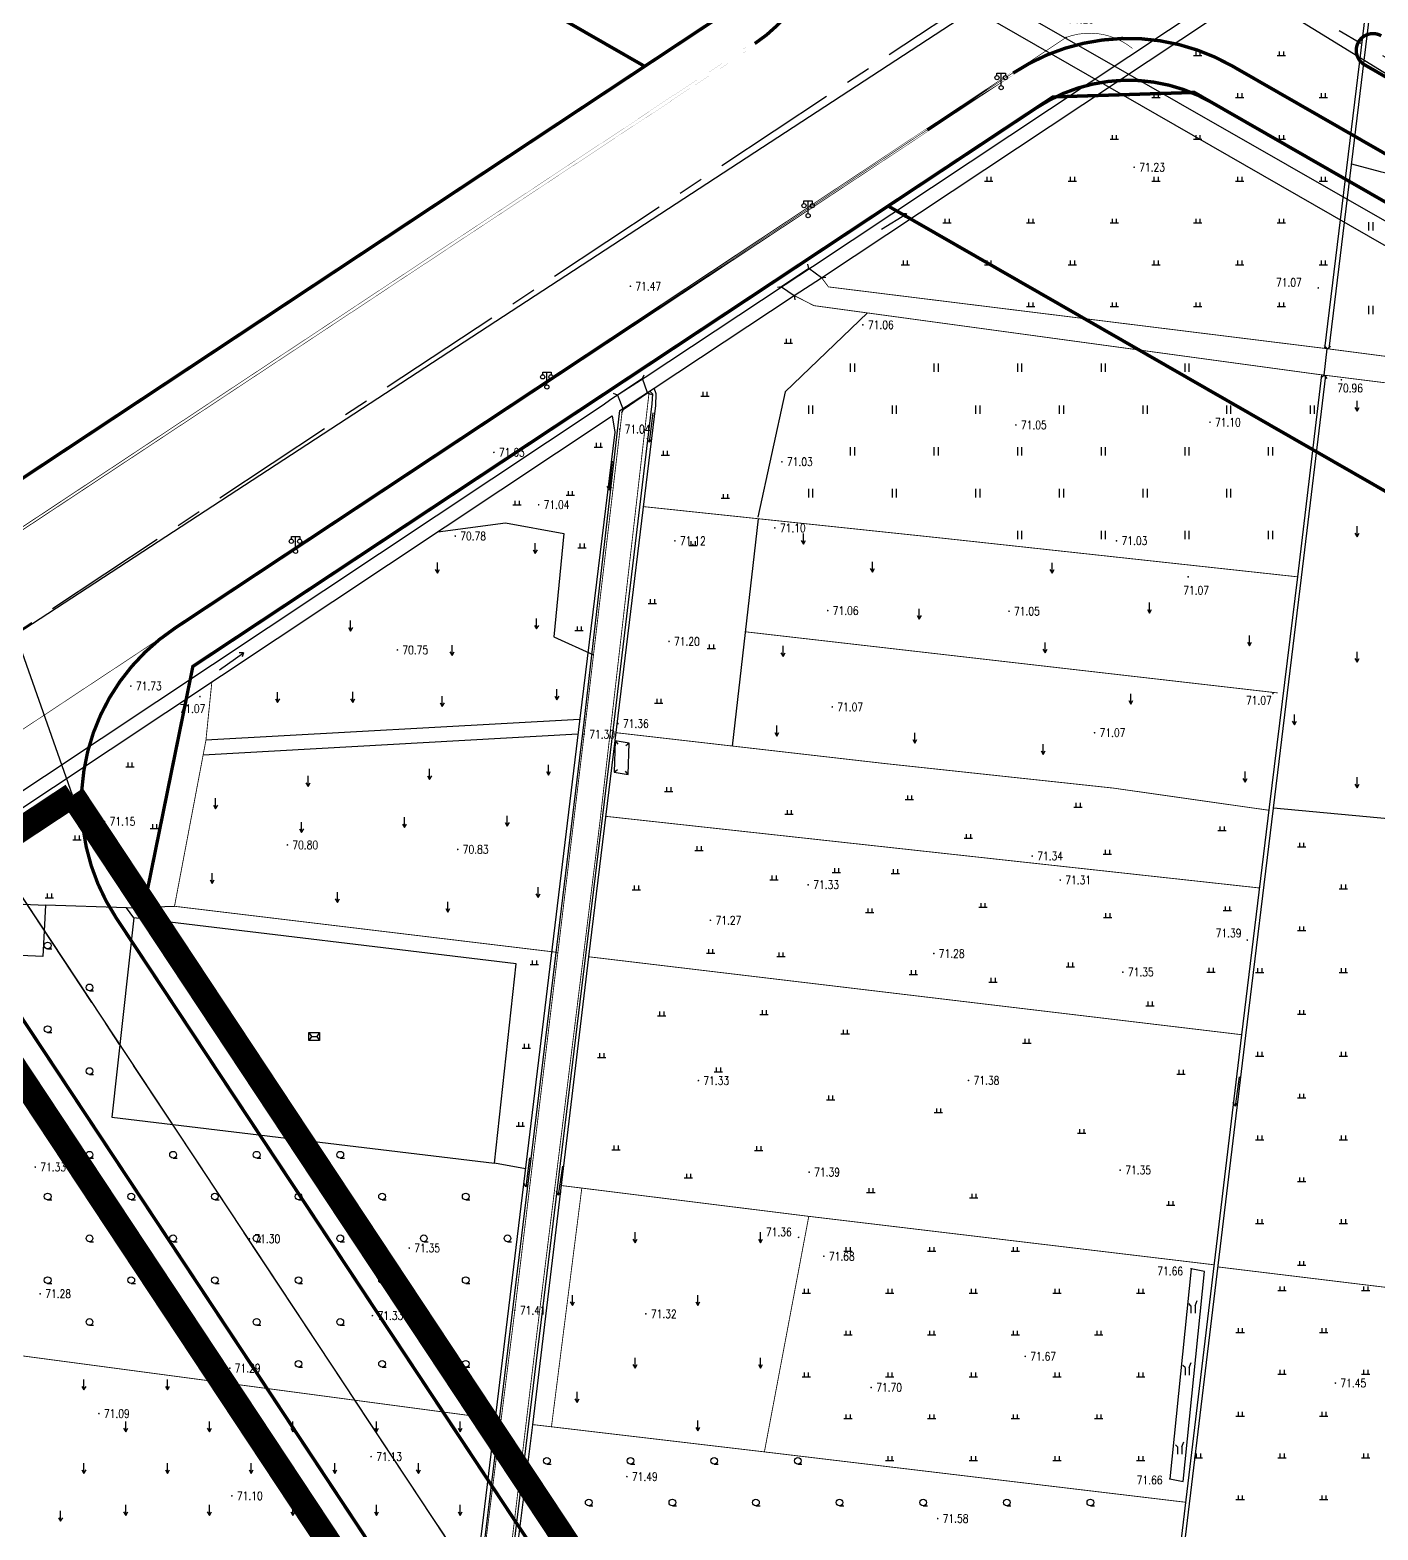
# Model space of a CAD drawing. Extents: x 10519 to 17598, y -625 to 2857.
# Drawn here: x 13263.3 to 13424.5, y 763.5 to 942.8 of the extents above; entities that cross this region are included whole.
import ezdxf
from ezdxf.enums import TextEntityAlignment as Align

# ---------------------------------------------------------------- set-up
doc = ezdxf.new("R2010")
doc.units = 0
doc.header["$MEASUREMENT"] = 0
for name, pattern in [('CENTER', [2, 1.25, -0.25, 0.25, -0.25]), ('CENTERX2', [4, 2.5, -0.5, 0.5, -0.5]), ('L94', [8, 5, -1.5, 0, -1.5])]:
    doc.linetypes.add(name, pattern=pattern)
doc.layers.get('0').update_dxf_attribs({"linetype": 'CONTINUOUS'})
for name, color, linetype in [('00000衢化东路中线', 1, 'CENTER'), ('00000道路边线', 2, 'CONTINUOUS'), ('ASSIST', 252, 'CONTINUOUS'), ('DM-坐标', 7, 'CONTINUOUS'), ('GCD', 224, 'CONTINUOUS'), ('JZD', 1, 'CONTINUOUS')]:
    doc.layers.add(name, color=color, linetype=linetype)
doc.styles.add('HZ', font='txt8.shx', dxfattribs={"width": 0.8, "bigfont": 'hz.shx'})

# ---------------------------------------------------------------- blocks, each defined once
blk = doc.blocks.new('gc097')
for p, q in [((-1, 2.9), (-1, 3.5)), ((-1, 3.5), (1, 3.5)), ((0, 0.5), (0, 3.5)), ((1, 3.5), (1, 2.9))]:
    blk.add_line(p, q)
for centre in [(-1, 2.4), (0, 0), (1, 2.4)]:
    blk.add_circle(centre, 0.5)
blk = doc.blocks.new('gc246')
for p, q in [((-0.5, 1.8), (-1, 2.3)), ((-0.5, 1.8), (-0.5, 0)), ((0.5, 1.8), (1, 3)), ((0.5, 1.8), (0.5, 0))]:
    blk.add_line(p, q)
blk = doc.blocks.new('gc119')
for p, q in [((-1, 0), (1, 0)), ((-0.5, 1), (-0.5, 0)), ((0.5, 1), (0.5, 0))]:
    blk.add_line(p, q)
blk = doc.blocks.new('gc120')
for p, q in [((-0.5, 0.87), (0, 0)), ((0, 0), (0, 2.5)), ((0, 0), (0.5, 0.87))]:
    blk.add_line(p, q)
blk = doc.blocks.new('gc121')
for p, q in [((-0.5, -1), (-0.5, 1)), ((0.5, -1), (0.5, 1))]:
    blk.add_line(p, q)
blk = doc.blocks.new('gc208')
blk.add_line((0, -0.8), (1, -0.8))
blk.add_circle((0, 0), 0.8)
blk = doc.blocks.new('gc272')
at = {"linetype": 'Continuous'}
blk.add_lwpolyline([(1.25, 0), (1.25, 0), (-1.25, 0), (-1.25, 1.9), (1.25, 1.9)], close=True, dxfattribs=at)
for points in [[(-1.25, 1.9), (-0.625, 0.95), (-1.25, 0)], [(-0.625, 0.95), (0.625, 0.95)], [(1.25, 1.9), (0.625, 0.95), (1.25, 0)]]:
    blk.add_lwpolyline(points, dxfattribs=at)
blk = doc.blocks.new('gc086')
for p, q in [((0, 0), (7, 0)), ((7, 0), (6.18, 0.57)), ((7, 0), (6.18, -0.57))]:
    blk.add_line(p, q)
blk = doc.blocks.new('GC200')
at = {"linetype": 'Continuous', "const_width": 0.2, "flags": 128}
blk.add_lwpolyline([(-0.1, 0, 1), (0.1, 0, 1)], format="xyb", close=True, dxfattribs=at)

msp = doc.modelspace()

# ---------------------------------------------------------------- linework, layer by layer
at = {"layer": '00000衢化东路中线', "color": 6, "linetype": 'CENTERX2', "ltscale": 6}
for p, q in [((13708.73, 777.09), (12594.48, 1416.01)), ((13718.78, 1173.32), (12707.89, 504.3)), ((13562.07, 386.26), (13247.57, 861.47)), ((13562.07, 386.26), (13247.57, 861.47))]:
    msp.add_line(p, q, dxfattribs=at)
at = {"layer": '00000道路边线', "const_width": 0.4}
for points in [[(12899.91, 819.65), (12967.1, 718.12), (12995.16, 712.41), (13346.83, 945.15), (13346.1, 967.73), (13224.99, 1037.18), (13346.1, 967.73), (13346.83, 945.15), (12995.16, 712.41), (12967.1, 718.12)], [(13196.98, 1018.66), (13336.78, 938.5)], [(13380.85, 937.69), (13280.61, 871.34)], [(13380.85, 937.69), (13370.58, 930.89)]]:
    msp.add_lwpolyline(points, close=True, dxfattribs=at)
for points in [[(13357.33, 951.29, 0.344901), (13348.97, 971.85), (13234.99, 1037.21), (13348.97, 971.85, -0.558152), (13349.95, 941.22), (12998.55, 708.66), (13349.95, 941.22, 0.558152), (13348.97, 971.85), (13341, 976.42), (13348.97, 971.85)], [(13407.08, 938.53, 0.283572), (13380.85, 937.69, -0.283572), (13407.08, 938.53), (13666.31, 789.88, -0.558152), (13667.29, 759.25), (13444.14, 611.57, -0.414214), (13419.19, 616.64), (13273.56, 836.7), (13406.28, 636.16)], [(13424.89, 942.15, 1.00001), (13422.9, 938.68), (13675.14, 794.04)], [(13404.6, 934.19, 0.283572), (13383.61, 933.52), (13373.3, 926.7)], [(13391.28, 629.83), (13260.21, 827.87, 0.414214), (13225.57, 834.92, -0.414214), (13260.21, 827.87, 0.414214), (13225.57, 834.92, -0.414214), (13260.21, 827.87, 0.414214), (13225.57, 834.92, -0.414214), (13260.21, 827.87)], [(13257.01, 825.46), (13404.72, 602.27), (13401.9, 588.41), (13174.24, 437.74, -0.414214), (13149.3, 442.82), (13006, 659.34), (13011.71, 687.39), (13228.96, 831.17), (13257.01, 825.46), (13228.96, 831.17), (13117.1, 757.14), (13228.96, 831.17), (13257.01, 825.46), (13228.96, 831.17), (13011.71, 687.39), (13006, 659.34), (13126.9, 476.67)], [(13364.07, 670.93), (13260.21, 827.87), (13405.85, 607.81, -0.414214), (13400.77, 582.87), (13173.11, 432.2, -0.414214), (13148.17, 437.28), (13002.53, 657.33), (13119.43, 480.7)]]:
    msp.add_lwpolyline(points, format="xyb", dxfattribs=at)
for points in [[(13277.03, 838.7), (13282.74, 866.76), (13385.61, 934.84), (13402.52, 935.38), (13666.5, 784.01), (13667.14, 763.95), (13438.59, 612.69), (13424.73, 615.51), (13277.03, 838.7), (13282.74, 866.76), (13385.61, 934.84), (13282.74, 866.76), (13277.03, 838.7), (13413.74, 632.12)], [(13912.62, 608.3), (13365.9, 921.8)], [(13359.28, 670.93), (13257.01, 825.46), (13228.96, 831.17), (13011.71, 687.39), (13006, 659.34), (13011.71, 687.39), (13228.96, 831.17), (13257.01, 825.46), (13392.07, 621.38)]]:
    msp.add_lwpolyline(points, dxfattribs=at)
msp.add_lwpolyline([(13273.56, 836.7, -0.414214), (13280.61, 871.34, 0.414214)], format="xyb", close=True, dxfattribs=at)
at = {"layer": 'ASSIST', "color": 252}
for p, q in [((13356.4, 914.34), (13356.31, 914.83)), ((13357.94, 913.23), (13358.44, 913.31)), ((13353.16, 912.14), (13352.67, 912.05)), ((13354.67, 911.09), (13354.76, 910.6)), ((13418.42, 904.74), (13418.11, 905.13)), ((13418.42, 904.74), (13418.81, 905.05)), ((13336.5, 901.18), (13336.71, 901.63)), ((13418.07, 901.58), (13417.68, 901.26)), ((13418.07, 901.58), (13418.38, 901.19)), ((13333.51, 899.19), (13333.05, 899.39)), ((13337.13, 899.46), (13337.59, 899.25)), ((13334.19, 897.48), (13333.99, 897.02)), ((13333.26, 857.84), (13333.57, 857.46)), ((13334.92, 857.58), (13334.54, 857.26)), ((13333.14, 854.11), (13333.52, 854.43)), ((13334.8, 853.85), (13334.49, 854.23))]:
    msp.add_line(p, q, dxfattribs=at)
for points, elevation in [([(13468.35, 988.46), (13453.44, 978.54), (13434.12, 965.77), (13418.31, 955.33), (13356.86, 914.53), (13353.59, 912.39), (13336.83, 901.31), (13332.73, 898.65), (13331.82, 898.01), (13244.96, 840.32), (13229.32, 830.12), (13192.21, 805.3), (13189.96, 803.82)], 71.21), ([(13333.81, 897.36), (13337.91, 900.01), (13354.67, 911.09), (13357.94, 913.23)], 71.36), ([(13298.04, 568.1), (13305.35, 628.8), (13310.13, 667.94), (13321.58, 761.4), (13323.41, 776.1), (13330.12, 832.04), (13333.46, 859.53), (13338.13, 897.96), (13338.17, 899.36), (13337.91, 900.01)], 71.09), ([(13189.96, 801.81), (13193.29, 804), (13230.41, 828.82), (13246.04, 839.03), (13332.9, 896.71)], 71.36), ([(13332.9, 896.71), (13333.23, 894.77), (13329.02, 860.54), (13316, 752.81), (13310.89, 709.99), (13294.14, 573.3)], 71.36), ([(13294.67, 573.16), (13301.71, 632.39), (13311.26, 710.13), (13316.5, 752.78), (13329.54, 860.09), (13333.81, 897.36)], 71.36)]:
    msp.add_lwpolyline(points, dxfattribs=dict(at, elevation=elevation))
at = {"layer": 'ASSIST', "color": 252, "flags": 128}
for points in [[(13247.56, 861.47), (13247.56, 861.47), (13394, 957), (13947, 617), (13562, 386)], [(13353.16, 912.14), (13354.67, 911.09), (13357.94, 913.23), (13356.4, 914.34)], [(13333.51, 899.19), (13334.19, 897.48), (13337.13, 899.46), (13336.5, 901.18)], [(13334.92, 857.58), (13333.26, 857.84), (13333.14, 854.11), (13334.8, 853.85)], [(13253.09, 832.58), (13253.41, 838.72), (13265.11, 838.23), (13264.79, 832.08)], [(13265.11, 838.23), (13265.11, 838.23), (13265.11, 838.23)], [(13275.67, 836.69), (13273.06, 812.87), (13318.81, 807.37), (13321.41, 831.19)], [(13403.74, 794.42), (13402.13, 794.74), (13399.59, 769.62), (13401.19, 769.3)]]:
    msp.add_lwpolyline(points, close=True, dxfattribs=at)
at = {"layer": 'ASSIST', "color": 252}
for points in [[(13357.94, 913.23), (13424.34, 957.28)], [(13424.34, 957.28), (13424.32, 955.85), (13418.1, 904.78)], [(13418.65, 904.71), (13424.86, 955.98), (13424.74, 957.54)], [(13368.89, 492.87), (13369.83, 501.33), (13381.77, 600.18), (13392.04, 684.62), (13395.74, 714.42), (13396.77, 723.56), (13408.67, 822.63), (13411.99, 849.81), (13415.36, 877.37), (13418.27, 901.55)], [(13417.72, 901.62), (13414.85, 877.47), (13411.48, 849.91), (13408.16, 822.73), (13395.22, 714.52), (13369.1, 499.79)], [(13337.41, 899.67), (13337.7, 899.36), (13337.64, 898.15), (13333.02, 859.43), (13321.08, 761.46), (13304.89, 628.95), (13297.62, 568.19)], [(13275.67, 836.69), (13275.67, 836.69), (13274.81, 837.91), (13265.11, 838.23)], [(13322.51, 806.69), (13318.81, 807.37)]]:
    msp.add_lwpolyline(points, dxfattribs=at)
at = {"layer": 'ASSIST', "color": 252, "flags": 128}
for points in [[(13374.23, 949.28), (13663.32, 784.02)], [(13373.04, 947.14), (13661.77, 781.39)], [(13357.94, 913.23), (13356.4, 914.34)], [(13353.16, 912.14), (13354.67, 911.09)], [(13418.07, 901.58), (13418.42, 904.74)], [(13337.13, 899.46), (13336.5, 901.18)], [(13333.51, 899.19), (13334.19, 897.48)], [(13350.35, 884.41), (13347.24, 857.24)], [(13329, 860.43), (13284.3, 857.93)], [(13328.79, 858.66), (13283.96, 856.14)], [(13492.86, 842.27), (13412.01, 849.81)], [(13265.11, 838.23), (13265.11, 838.23)]]:
    msp.add_lwpolyline(points, dxfattribs=at)
at = {"layer": 'ASSIST', "color": 252, "const_width": 0.075, "elevation": 71.19, "flags": 128}
msp.add_lwpolyline([(13395.12, 940.64, 0.266599), (13387.2, 941.96), (13377.97, 935.82), (13341.79, 911.82), (13302.82, 886), (13227.82, 836.35), (13197.49, 816.38)], format="xyb", dxfattribs=at)
at = {"layer": 'ASSIST', "color": 252, "flags": 128}
for points, elevation in [([(13421.34, 926.85), (13424.75, 925.94), (13499.33, 909.04), (13500.91, 908.85), (13500.92, 908.85)], 70.98), ([(13363.45, 909.01), (13353.57, 899.57), (13350.33, 884.61)], 71.06), ([(13312.02, 882.84), (13320.12, 883.94), (13327.13, 882.64), (13325.93, 870.29), (13330.66, 868.13)], 71.08), ([(13274.81, 837.91), (13280.54, 838.08)], 71.05)]:
    msp.add_lwpolyline(points, dxfattribs=dict(at, elevation=elevation))
at = {"layer": 'ASSIST', "color": 252, "const_width": 0.1, "flags": 128}
for points in [[(13499.82, 894.14), (13418.1, 904.78), (13358.76, 912.13), (13357.94, 913.23)], [(13354.67, 911.09), (13357.03, 909.89), (13417.03, 901.71), (13499.56, 891.37)], [(13337.32, 899.62), (13331.44, 848.26), (13323.96, 787.62), (13311.76, 685.98), (13297.47, 568.43)], [(13334.12, 897.52), (13329.54, 858.65), (13321.25, 789.78), (13316.1, 748.78), (13311.28, 709.01), (13301.86, 631.69), (13294.81, 572.79)], [(13336.66, 885.86), (13372.3, 882.1), (13414.85, 877.47)], [(13333.38, 858.83), (13365.46, 855.15), (13392.83, 852.21), (13411.44, 849.56)], [(13410.3, 840.27), (13332.16, 848.83)], [(13280.54, 838.08), (13326.4, 832.56)], [(13408.16, 822.73), (13330.12, 832.04)], [(13326.84, 804.69), (13356.58, 800.99), (13404.87, 795.22)], [(13323.42, 776.11), (13351.1, 772.85), (13401.47, 766.83)]]:
    msp.add_lwpolyline(points, dxfattribs=at)
for points, elevation in [([(13412.48, 863.59), (13348.8, 870.9)], 71.31), ([(13285.01, 864.91), (13284.3, 857.93), (13280.54, 838.08)], 71.12), ([(13325.63, 775.85), (13329.26, 804.39)], 71.47), ([(13356.41, 801.01), (13351.1, 772.85)], 71.6), ([(13405.36, 794.96), (13485.98, 785.17)], 71.45)]:
    msp.add_lwpolyline(points, dxfattribs=dict(at, elevation=elevation))
at = {"layer": 'ASSIST', "color": 252, "const_width": 0.1}
msp.add_lwpolyline([(13240.37, 787.24), (13240.59, 787.23), (13240.59, 787.23), (13318.07, 776.9), (13318.91, 776.86)], dxfattribs=at)
at = {"layer": 'DM-坐标', "linetype": 'ByBlock'}
msp.add_lwpolyline([(13268.34, 851.36), (13258.32, 879.66)], dxfattribs=at)
at = {"layer": 'JZD', "linetype": 'L94', "ltscale": 2, "flags": 128}
msp.add_lwpolyline([(13268.34, 851.36, 3, 3, 0), (13248.54, 838.27, 3, 3, 0), (13558.91, 369.28, 3, 3, 0), (13611.24, 387.46, 3, 3, 0.033868), (13652.96, 405.2, 3, 3, 0), (13913.06, 532.44, 3, 3, 0), (13894.6, 572.84, 3, 3, 0), (13860.14, 593.14, 3, 3, 0), (13886.5, 637.91, 3, 3, 0.035272), (13890.89, 646.74, 3, 3, 0), (13896.13, 659.44, 3, 3, 0), (13836.59, 844.12, 3, 3, 0), (13693.23, 768.68, 3, 3, 0), (13683.08, 774.5, 3, 3, 0), (13430.04, 607.03, 3, 3, 0), (13268.34, 851.36, 0, 0, 0)], format="xyseb", dxfattribs=at)

# ---------------------------------------------------------------- block references
at = {"layer": 'ASSIST', "color": 252}
ref = msp.add_blockref('GC200', (13387.2, 941.96, 71.28), dxfattribs=dict(at, xscale=0.5, yscale=0.5, zscale=0.5))
ref.add_attrib('height', '71.28', dxfattribs={"layer": 'GCD', "linetype": 'Continuous', "height": 1, "style": 'HZ', "width": 0.8}).set_placement((13387.45, 944.17, 71.28), align=Align.MIDDLE_LEFT)
at = {"layer": 'ASSIST', "color": 252, "xscale": 0.5, "yscale": 0.5}
for name, p in [('gc119', (13402.94, 939.78)), ('gc119', (13412.94, 939.78)), ('gc097', (13379.42, 935.95, 71.45)), ('gc119', (13397.94, 934.78)), ('gc119', (13407.94, 934.78)), ('gc119', (13417.94, 934.78)), ('gc119', (13392.94, 929.78)), ('gc119', (13402.94, 929.78)), ('gc119', (13412.94, 929.78)), ('gc119', (13377.94, 924.78)), ('gc119', (13387.94, 924.78)), ('gc119', (13397.94, 924.78)), ('gc119', (13407.94, 924.78)), ('gc119', (13417.94, 924.78)), ('gc097', (13356.33, 920.65, 71.41)), ('gc119', (13372.94, 919.78)), ('gc119', (13382.94, 919.78)), ('gc119', (13392.94, 919.78)), ('gc119', (13402.94, 919.78)), ('gc119', (13412.94, 919.78)), ('gc121', (13423.65, 919.36)), ('gc119', (13367.94, 914.78)), ('gc119', (13377.94, 914.78)), ('gc119', (13387.94, 914.78)), ('gc119', (13397.94, 914.78)), ('gc119', (13407.94, 914.78)), ('gc119', (13417.94, 914.78)), ('gc119', (13382.94, 909.78)), ('gc119', (13392.94, 909.78)), ('gc119', (13402.94, 909.78)), ('gc119', (13412.94, 909.78)), ('gc121', (13423.65, 909.36)), ('gc119', (13353.96, 905.42)), ('gc121', (13361.66, 902.47)), ('gc121', (13371.66, 902.47)), ('gc121', (13381.66, 902.47)), ('gc121', (13391.66, 902.47)), ('gc121', (13401.66, 902.47)), ('gc097', (13325.08, 900.17, 71.53)), ('gc119', (13343.98, 899.07)), ('gc120', (13421.99, 897.26)), ('gc121', (13356.66, 897.47)), ('gc121', (13366.66, 897.47)), ('gc121', (13376.66, 897.47)), ('gc121', (13386.66, 897.47)), ('gc121', (13396.66, 897.47)), ('gc121', (13406.66, 897.47)), ('gc121', (13416.66, 897.47)), ('gc119', (13331.24, 892.97)), ('gc119', (13339.24, 892.03)), ('gc121', (13361.66, 892.47)), ('gc121', (13371.66, 892.47)), ('gc121', (13381.66, 892.47)), ('gc121', (13391.66, 892.47)), ('gc121', (13401.66, 892.47)), ('gc121', (13411.66, 892.47)), ('gc119', (13327.87, 887.22)), ('gc121', (13356.66, 887.47)), ('gc121', (13366.66, 887.47)), ('gc121', (13376.66, 887.47)), ('gc121', (13386.66, 887.47)), ('gc121', (13396.66, 887.47)), ('gc121', (13406.66, 887.47)), ('gc119', (13321.5, 886.07)), ('gc119', (13346.43, 886.86)), ('gc120', (13355.76, 881.39)), ('gc121', (13381.66, 882.47)), ('gc121', (13391.66, 882.47)), ('gc121', (13401.66, 882.47)), ('gc121', (13411.66, 882.47)), ('gc120', (13421.99, 882.26)), ('gc097', (13295.02, 880.52, 71.62)), ('gc120', (13323.7, 880.26)), ('gc119', (13329.28, 880.94)), ('gc119', (13342.55, 881.22)), ('gc120', (13311.98, 877.92)), ('gc120', (13364.02, 878.01)), ('gc120', (13385.51, 877.9)), ('gc119', (13337.69, 874.28)), ('gc120', (13369.63, 872.4)), ('gc120', (13397.16, 873.14)), ('gc120', (13301.61, 870.98)), ('gc120', (13323.86, 871.23)), ('gc119', (13328.94, 871.04)), ('gc120', (13409.12, 869.22)), ('gc120', (13313.74, 868.05)), ('gc119', (13344.76, 868.88)), ('gc120', (13353.33, 867.95)), ('gc120', (13384.67, 868.38)), ('gc120', (13421.99, 867.26)), ('gc120', (13292.88, 862.44)), ('gc120', (13301.86, 862.45)), ('gc120', (13312.57, 861.95)), ('gc120', (13326.29, 862.78)), ('gc119', (13338.47, 862.38)), ('gc120', (13394.94, 862.24)), ('gc120', (13414.49, 859.76)), ('gc120', (13352.59, 858.43)), ('gc120', (13369.1, 857.58)), ('gc120', (13384.45, 856.21)), ('gc119', (13275.2, 854.77)), ('gc120', (13296.51, 852.41)), ('gc120', (13311.06, 853.25)), ('gc120', (13325.28, 853.75)), ('gc120', (13408.59, 852.93)), ('gc119', (13339.65, 851.81)), ('gc120', (13421.99, 852.26)), ('gc120', (13285.46, 849.74)), ('gc119', (13368.45, 850.84)), ('gc119', (13388.61, 849.93)), ('gc120', (13308.05, 847.48)), ('gc120', (13320.35, 847.65)), ('gc119', (13354.06, 849.08)), ('gc119', (13268.88, 846.03)), ('gc119', (13278.15, 847.39)), ('gc120', (13295.75, 846.9)), ('gc119', (13375.49, 846.21)), ('gc119', (13405.83, 847.12)), ('gc119', (13343.28, 844.76)), ('gc119', (13392.13, 844.32)), ('gc119', (13415.35, 845.17)), ('gc119', (13275.47, 841.37)), ('gc120', (13285.05, 840.79)), ('gc119', (13352.24, 841.25)), ('gc119', (13359.72, 842.12)), ('gc119', (13366.77, 842.01)), ('gc119', (13265.57, 839.09)), ('gc120', (13300.02, 838.53)), ('gc120', (13324.03, 839.12)), ('gc119', (13335.79, 840.05)), ('gc119', (13420.35, 840.17)), ('gc120', (13313.24, 837.36)), ('gc119', (13363.71, 837.33)), ('gc119', (13377.23, 837.96)), ('gc119', (13406.48, 837.56)), ('gc119', (13392.15, 836.75)), ('gc119', (13415.35, 835.17)), ('gc208', (13265.37, 833.38)), ('gc119', (13344.66, 832.47)), ('gc119', (13353.07, 832.07)), ('gc119', (13323.59, 831.1)), ('gc119', (13368.91, 829.93)), ('gc119', (13387.69, 830.86)), ('gc119', (13404.52, 830.22)), ('gc119', (13410.35, 830.17)), ('gc119', (13420.35, 830.17)), ('gc208', (13270.37, 828.38)), ('gc119', (13378.45, 829.01)), ('gc119', (13338.82, 825)), ('gc119', (13351.07, 825.15)), ('gc119', (13397.23, 826.18)), ('gc119', (13415.35, 825.17)), ('gc208', (13265.37, 823.38)), ('gc119', (13360.76, 822.82)), ('gc272', (13297.24, 822.03)), ('gc119', (13322.63, 821.12)), ('gc119', (13382.49, 821.72)), ('gc119', (13331.64, 820)), ('gc119', (13410.35, 820.17)), ('gc119', (13420.35, 820.17)), ('gc208', (13270.37, 818.38)), ('gc119', (13345.6, 818.3)), ('gc119', (13400.94, 818.01)), ('gc119', (13359.01, 814.94)), ('gc119', (13415.35, 815.17)), ('gc208', (13265.37, 813.38)), ('gc119', (13371.92, 813.41)), ('gc119', (13321.92, 811.78)), ('gc119', (13389.06, 810.94)), ('gc119', (13410.35, 810.17)), ('gc119', (13420.35, 810.17)), ('gc119', (13333.35, 808.97)), ('gc119', (13350.41, 808.89)), ('gc208', (13270.37, 808.38)), ('gc208', (13280.37, 808.38)), ('gc208', (13290.37, 808.38)), ('gc208', (13300.37, 808.38)), ('gc119', (13342.02, 805.61)), ('gc119', (13415.35, 805.17)), ('gc208', (13265.37, 803.38)), ('gc208', (13275.37, 803.38)), ('gc208', (13285.37, 803.38)), ('gc208', (13295.37, 803.38)), ('gc208', (13305.37, 803.38)), ('gc208', (13315.37, 803.38)), ('gc119', (13363.83, 803.87)), ('gc119', (13376.15, 803.21)), ('gc119', (13399.7, 802.33)), ('gc119', (13410.35, 800.17)), ('gc119', (13420.35, 800.17)), ('gc208', (13270.37, 798.38)), ('gc208', (13280.37, 798.38)), ('gc208', (13290.37, 798.38)), ('gc208', (13300.37, 798.38)), ('gc208', (13310.37, 798.38)), ('gc208', (13320.37, 798.38)), ('gc120', (13335.63, 797.85)), ('gc120', (13350.63, 797.85)), ('gc119', (13361.1, 796.83)), ('gc119', (13371.1, 796.83)), ('gc119', (13381.1, 796.83)), ('gc119', (13415.35, 795.17)), ('gc208', (13265.37, 793.38)), ('gc208', (13275.37, 793.38)), ('gc208', (13285.37, 793.38)), ('gc208', (13295.37, 793.38)), ('gc208', (13305.37, 793.38)), ('gc208', (13315.37, 793.38)), ('gc120', (13328.13, 790.35)), ('gc120', (13343.13, 790.35)), ('gc119', (13356.1, 791.83)), ('gc119', (13366.1, 791.83)), ('gc119', (13376.1, 791.83)), ('gc119', (13386.1, 791.83)), ('gc119', (13396.1, 791.83)), ('gc246', (13402.37, 789.43)), ('gc119', (13413.01, 792.14)), ('gc119', (13423.01, 792.14)), ('gc208', (13270.37, 788.38)), ('gc208', (13280.37, 788.38)), ('gc208', (13290.37, 788.38)), ('gc208', (13300.37, 788.38)), ('gc208', (13310.37, 788.38)), ('gc119', (13361.1, 786.83)), ('gc119', (13371.1, 786.83)), ('gc119', (13381.1, 786.83)), ('gc119', (13391.1, 786.83)), ('gc119', (13408.01, 787.14)), ('gc119', (13418.01, 787.14)), ('gc208', (13285.37, 783.38)), ('gc208', (13295.37, 783.38)), ('gc208', (13305.37, 783.38)), ('gc208', (13315.37, 783.38)), ('gc120', (13335.63, 782.85)), ('gc120', (13350.63, 782.85)), ('gc119', (13356.1, 781.83)), ('gc119', (13366.1, 781.83)), ('gc119', (13376.1, 781.83)), ('gc119', (13386.1, 781.83)), ('gc119', (13396.1, 781.83)), ('gc246', (13401.66, 782.02)), ('gc119', (13413.01, 782.14)), ('gc119', (13423.01, 782.14)), ('gc120', (13269.71, 780.25)), ('gc120', (13279.71, 780.25)), ('gc120', (13328.69, 778.76)), ('gc120', (13343.13, 775.35)), ('gc119', (13361.1, 776.83)), ('gc119', (13371.1, 776.83)), ('gc119', (13381.1, 776.83)), ('gc119', (13391.1, 776.83)), ('gc119', (13408.01, 777.14)), ('gc119', (13418.01, 777.14)), ('gc120', (13274.71, 775.25)), ('gc120', (13284.71, 775.25)), ('gc120', (13294.71, 775.25)), ('gc120', (13304.71, 775.25)), ('gc120', (13314.71, 775.25)), ('gc246', (13400.78, 772.56)), ('gc120', (13269.71, 770.25)), ('gc120', (13279.71, 770.25)), ('gc120', (13289.71, 770.25)), ('gc120', (13299.71, 770.25)), ('gc120', (13309.71, 770.25)), ('gc208', (13325.09, 771.79)), ('gc208', (13335.09, 771.79)), ('gc208', (13345.09, 771.79)), ('gc208', (13355.09, 771.79)), ('gc119', (13366.1, 771.83)), ('gc119', (13376.1, 771.83)), ('gc119', (13386.1, 771.83)), ('gc119', (13396.1, 771.83)), ('gc119', (13403.01, 772.14)), ('gc119', (13413.01, 772.14)), ('gc119', (13423.01, 772.14)), ('gc119', (13408.01, 767.14)), ('gc119', (13418.01, 767.14)), ('gc120', (13266.92, 764.55)), ('gc120', (13274.71, 765.25)), ('gc120', (13284.71, 765.25)), ('gc120', (13294.71, 765.25)), ('gc120', (13304.71, 765.25)), ('gc120', (13314.71, 765.25)), ('gc208', (13330.09, 766.79)), ('gc208', (13340.09, 766.79)), ('gc208', (13350.09, 766.79)), ('gc208', (13360.09, 766.79)), ('gc208', (13370.09, 766.79)), ('gc208', (13380.09, 766.79)), ('gc208', (13390.09, 766.79))]:
    msp.add_blockref(name, p, dxfattribs=at)
at = {"layer": 'ASSIST', "color": 252}
ref = msp.add_blockref('GC200', (13395.33, 926.43, 71.22), dxfattribs=dict(at, xscale=0.5, yscale=0.5, zscale=0.5))
ref.add_attrib('height', '71.23', dxfattribs={"layer": 'GCD', "linetype": 'Continuous', "height": 1, "style": 'HZ', "width": 0.8}).set_placement((13395.93, 926.43, 71.22), align=Align.MIDDLE_LEFT)
at = {"layer": 'ASSIST', "color": 252, "yscale": 0.5, "zscale": 0.5}
for p, xscale, rotation in [((13365.09, 919.04), 0.4999999999090138, 31.38715288100909), ((13337.75, 897.06), 0.4999999997864603, 263.1074483965106), ((13332.89, 891.31), 0.4999999998797265, 263.8806692152918), ((13285.93, 866.36), 0.500000000100247, 35.3460441357827), ((13407.87, 817.67), 0.5000000001774237, 262.4006231594661), ((13323, 808.01), 0.5000000002223806, 262.8820017622249), ((13326.95, 807.02), 0.4999999999461995, 261.5942210491792)]:
    msp.add_blockref('gc086', p, dxfattribs=dict(at, xscale=xscale, rotation=rotation))
at = {"layer": 'ASSIST', "color": 252}
ref = msp.add_blockref('GC200', (13417.35, 912.01, 71.06), dxfattribs=dict(at, xscale=0.5, yscale=0.5, zscale=0.5))
ref.add_attrib('height', '71.07', dxfattribs={"layer": 'GCD', "linetype": 'Continuous', "height": 1, "style": 'HZ', "width": 0.8}).set_placement((13412.3, 912.66, 71.06), align=Align.MIDDLE_LEFT)
ref = msp.add_blockref('GC200', (13335.07, 912.21, 71.47), dxfattribs=dict(at, xscale=0.5, yscale=0.5, zscale=0.5))
ref.add_attrib('height', '71.47', dxfattribs={"layer": 'GCD', "linetype": 'Continuous', "height": 1, "style": 'HZ', "width": 0.8}).set_placement((13335.67, 912.21, 71.47), align=Align.MIDDLE_LEFT)
ref = msp.add_blockref('GC200', (13362.88, 907.59, 71.06), dxfattribs=dict(at, xscale=0.5, yscale=0.5, zscale=0.5))
ref.add_attrib('height', '71.06', dxfattribs={"layer": 'GCD', "linetype": 'Continuous', "height": 1, "style": 'HZ', "width": 0.8}).set_placement((13363.48, 907.59, 71.06), align=Align.MIDDLE_LEFT)
ref = msp.add_blockref('GC200', (13420.11, 901.03, 70.95), dxfattribs=dict(at, xscale=0.5, yscale=0.5, zscale=0.5))
ref.add_attrib('height', '70.96', dxfattribs={"layer": 'GCD', "linetype": 'Continuous', "height": 1, "style": 'HZ', "width": 0.8}).set_placement((13419.61, 900.03, 70.95), align=Align.MIDDLE_LEFT)
ref = msp.add_blockref('GC200', (13333.79, 895.12, 71.04), dxfattribs=dict(at, xscale=0.5, yscale=0.5, zscale=0.5))
ref.add_attrib('height', '71.04', dxfattribs={"layer": 'GCD', "linetype": 'Continuous', "height": 1, "style": 'HZ', "width": 0.8}).set_placement((13334.39, 895.12, 71.04), align=Align.MIDDLE_LEFT)
ref = msp.add_blockref('GC200', (13381.18, 895.62, 71.05), dxfattribs=dict(at, xscale=0.5, yscale=0.5, zscale=0.5))
ref.add_attrib('height', '71.05', dxfattribs={"layer": 'GCD', "linetype": 'Continuous', "height": 1, "style": 'HZ', "width": 0.8}).set_placement((13381.78, 895.62, 71.05), align=Align.MIDDLE_LEFT)
ref = msp.add_blockref('GC200', (13404.4, 895.94, 71.1), dxfattribs=dict(at, xscale=0.5, yscale=0.5, zscale=0.5))
ref.add_attrib('height', '71.10', dxfattribs={"layer": 'GCD', "linetype": 'Continuous', "height": 1, "style": 'HZ', "width": 0.8}).set_placement((13405, 895.94, 71.1), align=Align.MIDDLE_LEFT)
ref = msp.add_blockref('GC200', (13318.75, 892.35, 71.63), dxfattribs=dict(at, xscale=0.5, yscale=0.5, zscale=0.5))
ref.add_attrib('height', '71.63', dxfattribs={"layer": 'GCD', "linetype": 'Continuous', "height": 1, "style": 'HZ', "width": 0.8}).set_placement((13319.35, 892.35, 71.63), align=Align.MIDDLE_LEFT)
ref = msp.add_blockref('GC200', (13353.2, 891.22, 71.03), dxfattribs=dict(at, xscale=0.5, yscale=0.5, zscale=0.5))
ref.add_attrib('height', '71.03', dxfattribs={"layer": 'GCD', "linetype": 'Continuous', "height": 1, "style": 'HZ', "width": 0.8}).set_placement((13353.8, 891.22, 71.03), align=Align.MIDDLE_LEFT)
ref = msp.add_blockref('GC200', (13324.1, 886.09, 71.04), dxfattribs=dict(at, xscale=0.5, yscale=0.5, zscale=0.5))
ref.add_attrib('height', '71.04', dxfattribs={"layer": 'GCD', "linetype": 'Continuous', "height": 1, "style": 'HZ', "width": 0.8}).set_placement((13324.7, 886.09, 71.04), align=Align.MIDDLE_LEFT)
ref = msp.add_blockref('GC200', (13314.12, 882.34, 70.78), dxfattribs=dict(at, xscale=0.5, yscale=0.5, zscale=0.5))
ref.add_attrib('height', '70.78', dxfattribs={"layer": 'GCD', "linetype": 'Continuous', "height": 1, "style": 'HZ', "width": 0.8}).set_placement((13314.72, 882.34, 70.78), align=Align.MIDDLE_LEFT)
ref = msp.add_blockref('GC200', (13352.35, 883.31, 71.1), dxfattribs=dict(at, xscale=0.5, yscale=0.5, zscale=0.5))
ref.add_attrib('height', '71.10', dxfattribs={"layer": 'GCD', "linetype": 'Continuous', "height": 1, "style": 'HZ', "width": 0.8}).set_placement((13352.95, 883.31, 71.1), align=Align.MIDDLE_LEFT)
ref = msp.add_blockref('GC200', (13340.4, 881.77, 71.12), dxfattribs=dict(at, xscale=0.5, yscale=0.5, zscale=0.5))
ref.add_attrib('height', '71.12', dxfattribs={"layer": 'GCD', "linetype": 'Continuous', "height": 1, "style": 'HZ', "width": 0.8}).set_placement((13341, 881.77, 71.12), align=Align.MIDDLE_LEFT)
ref = msp.add_blockref('GC200', (13393.22, 881.78, 71.03), dxfattribs=dict(at, xscale=0.5, yscale=0.5, zscale=0.5))
ref.add_attrib('height', '71.03', dxfattribs={"layer": 'GCD', "linetype": 'Continuous', "height": 1, "style": 'HZ', "width": 0.8}).set_placement((13393.82, 881.78, 71.03), align=Align.MIDDLE_LEFT)
ref = msp.add_blockref('GC200', (13401.79, 877.46, 71.06), dxfattribs=dict(at, xscale=0.5, yscale=0.5, zscale=0.5))
ref.add_attrib('height', '71.07', dxfattribs={"layer": 'GCD', "linetype": 'Continuous', "height": 1, "style": 'HZ', "width": 0.8}).set_placement((13401.2, 875.86, 71.06), align=Align.MIDDLE_LEFT)
ref = msp.add_blockref('GC200', (13358.68, 873.43, 71.06), dxfattribs=dict(at, xscale=0.5, yscale=0.5, zscale=0.5))
ref.add_attrib('height', '71.06', dxfattribs={"layer": 'GCD', "linetype": 'Continuous', "height": 1, "style": 'HZ', "width": 0.8}).set_placement((13359.28, 873.43, 71.06), align=Align.MIDDLE_LEFT)
ref = msp.add_blockref('GC200', (13380.36, 873.36, 71.05), dxfattribs=dict(at, xscale=0.5, yscale=0.5, zscale=0.5))
ref.add_attrib('height', '71.05', dxfattribs={"layer": 'GCD', "linetype": 'Continuous', "height": 1, "style": 'HZ', "width": 0.8}).set_placement((13380.96, 873.36, 71.05), align=Align.MIDDLE_LEFT)
ref = msp.add_blockref('GC200', (13339.69, 869.74, 71.2), dxfattribs=dict(at, xscale=0.5, yscale=0.5, zscale=0.5))
ref.add_attrib('height', '71.20', dxfattribs={"layer": 'GCD', "linetype": 'Continuous', "height": 1, "style": 'HZ', "width": 0.8}).set_placement((13340.29, 869.74, 71.2), align=Align.MIDDLE_LEFT)
ref = msp.add_blockref('GC200', (13307.2, 868.73, 70.75), dxfattribs=dict(at, xscale=0.5, yscale=0.5, zscale=0.5))
ref.add_attrib('height', '70.75', dxfattribs={"layer": 'GCD', "linetype": 'Continuous', "height": 1, "style": 'HZ', "width": 0.8}).set_placement((13307.8, 868.73, 70.75), align=Align.MIDDLE_LEFT)
ref = msp.add_blockref('GC200', (13275.32, 864.41, 71.73), dxfattribs=dict(at, xscale=0.5, yscale=0.5, zscale=0.5))
ref.add_attrib('height', '71.73', dxfattribs={"layer": 'GCD', "linetype": 'Continuous', "height": 1, "style": 'HZ', "width": 0.8}).set_placement((13275.92, 864.41, 71.73), align=Align.MIDDLE_LEFT)
ref = msp.add_blockref('GC200', (13283.59, 863.15, 71.07), dxfattribs=dict(at, xscale=0.5, yscale=0.5, zscale=0.5))
ref.add_attrib('height', '71.07', dxfattribs={"layer": 'GCD', "linetype": 'Continuous', "height": 1, "style": 'HZ', "width": 0.8}).set_placement((13281.14, 861.71, 71.07), align=Align.MIDDLE_LEFT)
ref = msp.add_blockref('GC200', (13411.93, 863.52, 71.07), dxfattribs=dict(at, xscale=0.5, yscale=0.5, zscale=0.5))
ref.add_attrib('height', '71.07', dxfattribs={"layer": 'GCD', "linetype": 'Continuous', "height": 1, "style": 'HZ', "width": 0.8}).set_placement((13408.71, 862.71, 71.07), align=Align.MIDDLE_LEFT)
ref = msp.add_blockref('GC200', (13359.22, 861.91, 71.07), dxfattribs=dict(at, xscale=0.5, yscale=0.5, zscale=0.5))
ref.add_attrib('height', '71.07', dxfattribs={"layer": 'GCD', "linetype": 'Continuous', "height": 1, "style": 'HZ', "width": 0.8}).set_placement((13359.82, 861.91, 71.07), align=Align.MIDDLE_LEFT)
ref = msp.add_blockref('GC200', (13329.54, 858.65, 71.3), dxfattribs=dict(at, xscale=0.5, yscale=0.5, zscale=0.5))
ref.add_attrib('height', '71.30', dxfattribs={"layer": 'GCD', "linetype": 'Continuous', "height": 1, "style": 'HZ', "width": 0.8}).set_placement((13330.14, 858.65, 71.3), align=Align.MIDDLE_LEFT)
ref = msp.add_blockref('GC200', (13333.58, 859.92, 71.36), dxfattribs=dict(at, xscale=0.5, yscale=0.5, zscale=0.5))
ref.add_attrib('height', '71.36', dxfattribs={"layer": 'GCD', "linetype": 'Continuous', "height": 1, "style": 'HZ', "width": 0.8}).set_placement((13334.18, 859.92, 71.36), align=Align.MIDDLE_LEFT)
ref = msp.add_blockref('GC200', (13390.6, 858.83, 71.07), dxfattribs=dict(at, xscale=0.5, yscale=0.5, zscale=0.5))
ref.add_attrib('height', '71.07', dxfattribs={"layer": 'GCD', "linetype": 'Continuous', "height": 1, "style": 'HZ', "width": 0.8}).set_placement((13391.2, 858.83, 71.07), align=Align.MIDDLE_LEFT)
ref = msp.add_blockref('GC200', (13272.18, 848.22, 71.15), dxfattribs=dict(at, xscale=0.5, yscale=0.5, zscale=0.5))
ref.add_attrib('height', '71.15', dxfattribs={"layer": 'GCD', "linetype": 'Continuous', "height": 1, "style": 'HZ', "width": 0.8}).set_placement((13272.78, 848.22, 71.15), align=Align.MIDDLE_LEFT)
ref = msp.add_blockref('GC200', (13294.04, 845.41, 70.8), dxfattribs=dict(at, xscale=0.5, yscale=0.5, zscale=0.5))
ref.add_attrib('height', '70.80', dxfattribs={"layer": 'GCD', "linetype": 'Continuous', "height": 1, "style": 'HZ', "width": 0.8}).set_placement((13294.64, 845.41, 70.8), align=Align.MIDDLE_LEFT)
ref = msp.add_blockref('GC200', (13314.42, 844.88, 70.83), dxfattribs=dict(at, xscale=0.5, yscale=0.5, zscale=0.5))
ref.add_attrib('height', '70.83', dxfattribs={"layer": 'GCD', "linetype": 'Continuous', "height": 1, "style": 'HZ', "width": 0.8}).set_placement((13315.02, 844.88, 70.83), align=Align.MIDDLE_LEFT)
ref = msp.add_blockref('GC200', (13383.13, 844.09, 71.34), dxfattribs=dict(at, xscale=0.5, yscale=0.5, zscale=0.5))
ref.add_attrib('height', '71.34', dxfattribs={"layer": 'GCD', "linetype": 'Continuous', "height": 1, "style": 'HZ', "width": 0.8}).set_placement((13383.73, 844.09, 71.34), align=Align.MIDDLE_LEFT)
ref = msp.add_blockref('GC200', (13356.34, 840.65, 71.33), dxfattribs=dict(at, xscale=0.5, yscale=0.5, zscale=0.5))
ref.add_attrib('height', '71.33', dxfattribs={"layer": 'GCD', "linetype": 'Continuous', "height": 1, "style": 'HZ', "width": 0.8}).set_placement((13356.94, 840.65, 71.33), align=Align.MIDDLE_LEFT)
ref = msp.add_blockref('GC200', (13386.49, 841.21, 71.31), dxfattribs=dict(at, xscale=0.5, yscale=0.5, zscale=0.5))
ref.add_attrib('height', '71.31', dxfattribs={"layer": 'GCD', "linetype": 'Continuous', "height": 1, "style": 'HZ', "width": 0.8}).set_placement((13387.09, 841.21, 71.31), align=Align.MIDDLE_LEFT)
ref = msp.add_blockref('GC200', (13344.65, 836.4, 71.27), dxfattribs=dict(at, xscale=0.5, yscale=0.5, zscale=0.5))
ref.add_attrib('height', '71.27', dxfattribs={"layer": 'GCD', "linetype": 'Continuous', "height": 1, "style": 'HZ', "width": 0.8}).set_placement((13345.25, 836.4, 71.27), align=Align.MIDDLE_LEFT)
ref = msp.add_blockref('GC200', (13408.86, 834.04, 71.39), dxfattribs=dict(at, xscale=0.5, yscale=0.5, zscale=0.5))
ref.add_attrib('height', '71.39', dxfattribs={"layer": 'GCD', "linetype": 'Continuous', "height": 1, "style": 'HZ', "width": 0.8}).set_placement((13405.08, 834.87, 71.39), align=Align.MIDDLE_LEFT)
ref = msp.add_blockref('GC200', (13371.36, 832.43, 71.28), dxfattribs=dict(at, xscale=0.5, yscale=0.5, zscale=0.5))
ref.add_attrib('height', '71.28', dxfattribs={"layer": 'GCD', "linetype": 'Continuous', "height": 1, "style": 'HZ', "width": 0.8}).set_placement((13371.96, 832.43, 71.28), align=Align.MIDDLE_LEFT)
ref = msp.add_blockref('GC200', (13393.97, 830.21, 71.35), dxfattribs=dict(at, xscale=0.5, yscale=0.5, zscale=0.5))
ref.add_attrib('height', '71.35', dxfattribs={"layer": 'GCD', "linetype": 'Continuous', "height": 1, "style": 'HZ', "width": 0.8}).set_placement((13394.57, 830.21, 71.35), align=Align.MIDDLE_LEFT)
ref = msp.add_blockref('GC200', (13375.52, 817.26, 71.38), dxfattribs=dict(at, xscale=0.5, yscale=0.5, zscale=0.5))
ref.add_attrib('height', '71.38', dxfattribs={"layer": 'GCD', "linetype": 'Continuous', "height": 1, "style": 'HZ', "width": 0.8}).set_placement((13376.12, 817.26, 71.38), align=Align.MIDDLE_LEFT)
ref = msp.add_blockref('GC200', (13343.21, 817.24, 71.33), dxfattribs=dict(at, xscale=0.5, yscale=0.5, zscale=0.5))
ref.add_attrib('height', '71.33', dxfattribs={"layer": 'GCD', "linetype": 'Continuous', "height": 1, "style": 'HZ', "width": 0.8}).set_placement((13343.8, 817.24, 71.33), align=Align.MIDDLE_LEFT)
ref = msp.add_blockref('GC200', (13263.89, 806.9, 71.33), dxfattribs=dict(at, xscale=0.5, yscale=0.5, zscale=0.5))
ref.add_attrib('height', '71.33', dxfattribs={"layer": 'GCD', "linetype": 'Continuous', "height": 1, "style": 'HZ', "width": 0.8}).set_placement((13264.49, 806.9, 71.33), align=Align.MIDDLE_LEFT)
ref = msp.add_blockref('GC200', (13393.66, 806.54, 71.35), dxfattribs=dict(at, xscale=0.5, yscale=0.5, zscale=0.5))
ref.add_attrib('height', '71.35', dxfattribs={"layer": 'GCD', "linetype": 'Continuous', "height": 1, "style": 'HZ', "width": 0.8}).set_placement((13394.26, 806.54, 71.35), align=Align.MIDDLE_LEFT)
ref = msp.add_blockref('GC200', (13356.45, 806.29, 71.39), dxfattribs=dict(at, xscale=0.5, yscale=0.5, zscale=0.5))
ref.add_attrib('height', '71.39', dxfattribs={"layer": 'GCD', "linetype": 'Continuous', "height": 1, "style": 'HZ', "width": 0.8}).set_placement((13357.05, 806.29, 71.39), align=Align.MIDDLE_LEFT)
ref = msp.add_blockref('GC200', (13289.5, 798.32, 71.3), dxfattribs=dict(at, xscale=0.5, yscale=0.5, zscale=0.5))
ref.add_attrib('height', '71.30', dxfattribs={"layer": 'GCD', "linetype": 'Continuous', "height": 1, "style": 'HZ', "width": 0.8}).set_placement((13290.1, 798.32, 71.3), align=Align.MIDDLE_LEFT)
ref = msp.add_blockref('GC200', (13355.19, 798.5, 71.36), dxfattribs=dict(at, xscale=0.5, yscale=0.5, zscale=0.5))
ref.add_attrib('height', '71.36', dxfattribs={"layer": 'GCD', "linetype": 'Continuous', "height": 1, "style": 'HZ', "width": 0.8}).set_placement((13351.29, 799.14, 71.36), align=Align.MIDDLE_LEFT)
ref = msp.add_blockref('GC200', (13308.62, 797.22, 71.35), dxfattribs=dict(at, xscale=0.5, yscale=0.5, zscale=0.5))
ref.add_attrib('height', '71.35', dxfattribs={"layer": 'GCD', "linetype": 'Continuous', "height": 1, "style": 'HZ', "width": 0.8}).set_placement((13309.22, 797.22, 71.35), align=Align.MIDDLE_LEFT)
ref = msp.add_blockref('GC200', (13358.21, 796.23, 71.67), dxfattribs=dict(at, xscale=0.5, yscale=0.5, zscale=0.5))
ref.add_attrib('height', '71.68', dxfattribs={"layer": 'GCD', "linetype": 'Continuous', "height": 1, "style": 'HZ', "width": 0.8}).set_placement((13358.81, 796.23, 71.67), align=Align.MIDDLE_LEFT)
ref = msp.add_blockref('GC200', (13402.13, 794.74, 71.66), dxfattribs=dict(at, xscale=0.5, yscale=0.5, zscale=0.5))
ref.add_attrib('height', '71.66', dxfattribs={"layer": 'GCD', "linetype": 'Continuous', "height": 1, "style": 'HZ', "width": 0.8}).set_placement((13398.09, 794.46, 71.66), align=Align.MIDDLE_LEFT)
ref = msp.add_blockref('GC200', (13264.48, 791.75, 71.28), dxfattribs=dict(at, xscale=0.5, yscale=0.5, zscale=0.5))
ref.add_attrib('height', '71.28', dxfattribs={"layer": 'GCD', "linetype": 'Continuous', "height": 1, "style": 'HZ', "width": 0.8}).set_placement((13265.08, 791.75, 71.28), align=Align.MIDDLE_LEFT)
ref = msp.add_blockref('GC200', (13304.22, 789.14, 71.33), dxfattribs=dict(at, xscale=0.5, yscale=0.5, zscale=0.5))
ref.add_attrib('height', '71.33', dxfattribs={"layer": 'GCD', "linetype": 'Continuous', "height": 1, "style": 'HZ', "width": 0.8}).set_placement((13304.82, 789.14, 71.33), align=Align.MIDDLE_LEFT)
ref = msp.add_blockref('GC200', (13321.25, 789.78, 71.41), dxfattribs=dict(at, xscale=0.5, yscale=0.5, zscale=0.5))
ref.add_attrib('height', '71.41', dxfattribs={"layer": 'GCD', "linetype": 'Continuous', "height": 1, "style": 'HZ', "width": 0.8}).set_placement((13321.85, 789.78, 71.41), align=Align.MIDDLE_LEFT)
ref = msp.add_blockref('GC200', (13336.92, 789.35, 71.32), dxfattribs=dict(at, xscale=0.5, yscale=0.5, zscale=0.5))
ref.add_attrib('height', '71.32', dxfattribs={"layer": 'GCD', "linetype": 'Continuous', "height": 1, "style": 'HZ', "width": 0.8}).set_placement((13337.52, 789.35, 71.32), align=Align.MIDDLE_LEFT)
ref = msp.add_blockref('GC200', (13382.3, 784.27, 71.67), dxfattribs=dict(at, xscale=0.5, yscale=0.5, zscale=0.5))
ref.add_attrib('height', '71.67', dxfattribs={"layer": 'GCD', "linetype": 'Continuous', "height": 1, "style": 'HZ', "width": 0.8}).set_placement((13382.9, 784.27, 71.67), align=Align.MIDDLE_LEFT)
ref = msp.add_blockref('GC200', (13287.15, 782.86, 71.29), dxfattribs=dict(at, xscale=0.5, yscale=0.5, zscale=0.5))
ref.add_attrib('height', '71.29', dxfattribs={"layer": 'GCD', "linetype": 'Continuous', "height": 1, "style": 'HZ', "width": 0.8}).set_placement((13287.75, 782.86, 71.29), align=Align.MIDDLE_LEFT)
ref = msp.add_blockref('GC200', (13363.87, 780.55, 71.7), dxfattribs=dict(at, xscale=0.5, yscale=0.5, zscale=0.5))
ref.add_attrib('height', '71.70', dxfattribs={"layer": 'GCD', "linetype": 'Continuous', "height": 1, "style": 'HZ', "width": 0.8}).set_placement((13364.47, 780.55, 71.7), align=Align.MIDDLE_LEFT)
ref = msp.add_blockref('GC200', (13419.4, 781.08, 71.45), dxfattribs=dict(at, xscale=0.5, yscale=0.5, zscale=0.5))
ref.add_attrib('height', '71.45', dxfattribs={"layer": 'GCD', "linetype": 'Continuous', "height": 1, "style": 'HZ', "width": 0.8}).set_placement((13420, 781.08, 71.45), align=Align.MIDDLE_LEFT)
ref = msp.add_blockref('GC200', (13271.5, 777.43, 71.09), dxfattribs=dict(at, xscale=0.5, yscale=0.5, zscale=0.5))
ref.add_attrib('height', '71.09', dxfattribs={"layer": 'GCD', "linetype": 'Continuous', "height": 1, "style": 'HZ', "width": 0.8}).set_placement((13272.1, 777.43, 71.09), align=Align.MIDDLE_LEFT)
ref = msp.add_blockref('GC200', (13304.06, 772.28, 71.13), dxfattribs=dict(at, xscale=0.5, yscale=0.5, zscale=0.5))
ref.add_attrib('height', '71.13', dxfattribs={"layer": 'GCD', "linetype": 'Continuous', "height": 1, "style": 'HZ', "width": 0.8}).set_placement((13304.66, 772.28, 71.13), align=Align.MIDDLE_LEFT)
ref = msp.add_blockref('GC200', (13334.65, 769.89, 71.49), dxfattribs=dict(at, xscale=0.5, yscale=0.5, zscale=0.5))
ref.add_attrib('height', '71.49', dxfattribs={"layer": 'GCD', "linetype": 'Continuous', "height": 1, "style": 'HZ', "width": 0.8}).set_placement((13335.25, 769.89, 71.49), align=Align.MIDDLE_LEFT)
ref = msp.add_blockref('GC200', (13399.59, 769.62, 71.66), dxfattribs=dict(at, xscale=0.5, yscale=0.5, zscale=0.5))
ref.add_attrib('height', '71.66', dxfattribs={"layer": 'GCD', "linetype": 'Continuous', "height": 1, "style": 'HZ', "width": 0.8}).set_placement((13395.64, 769.49, 71.66), align=Align.MIDDLE_LEFT)
ref = msp.add_blockref('GC200', (13287.41, 767.59, 71.1), dxfattribs=dict(at, xscale=0.5, yscale=0.5, zscale=0.5))
ref.add_attrib('height', '71.10', dxfattribs={"layer": 'GCD', "linetype": 'Continuous', "height": 1, "style": 'HZ', "width": 0.8}).set_placement((13288.01, 767.59, 71.1), align=Align.MIDDLE_LEFT)
ref = msp.add_blockref('GC200', (13371.83, 764.88, 71.58), dxfattribs=dict(at, xscale=0.5, yscale=0.5, zscale=0.5))
ref.add_attrib('height', '71.58', dxfattribs={"layer": 'GCD', "linetype": 'Continuous', "height": 1, "style": 'HZ', "width": 0.8}).set_placement((13372.43, 764.88, 71.58), align=Align.MIDDLE_LEFT)

doc.saveas('drawing.dxf')
